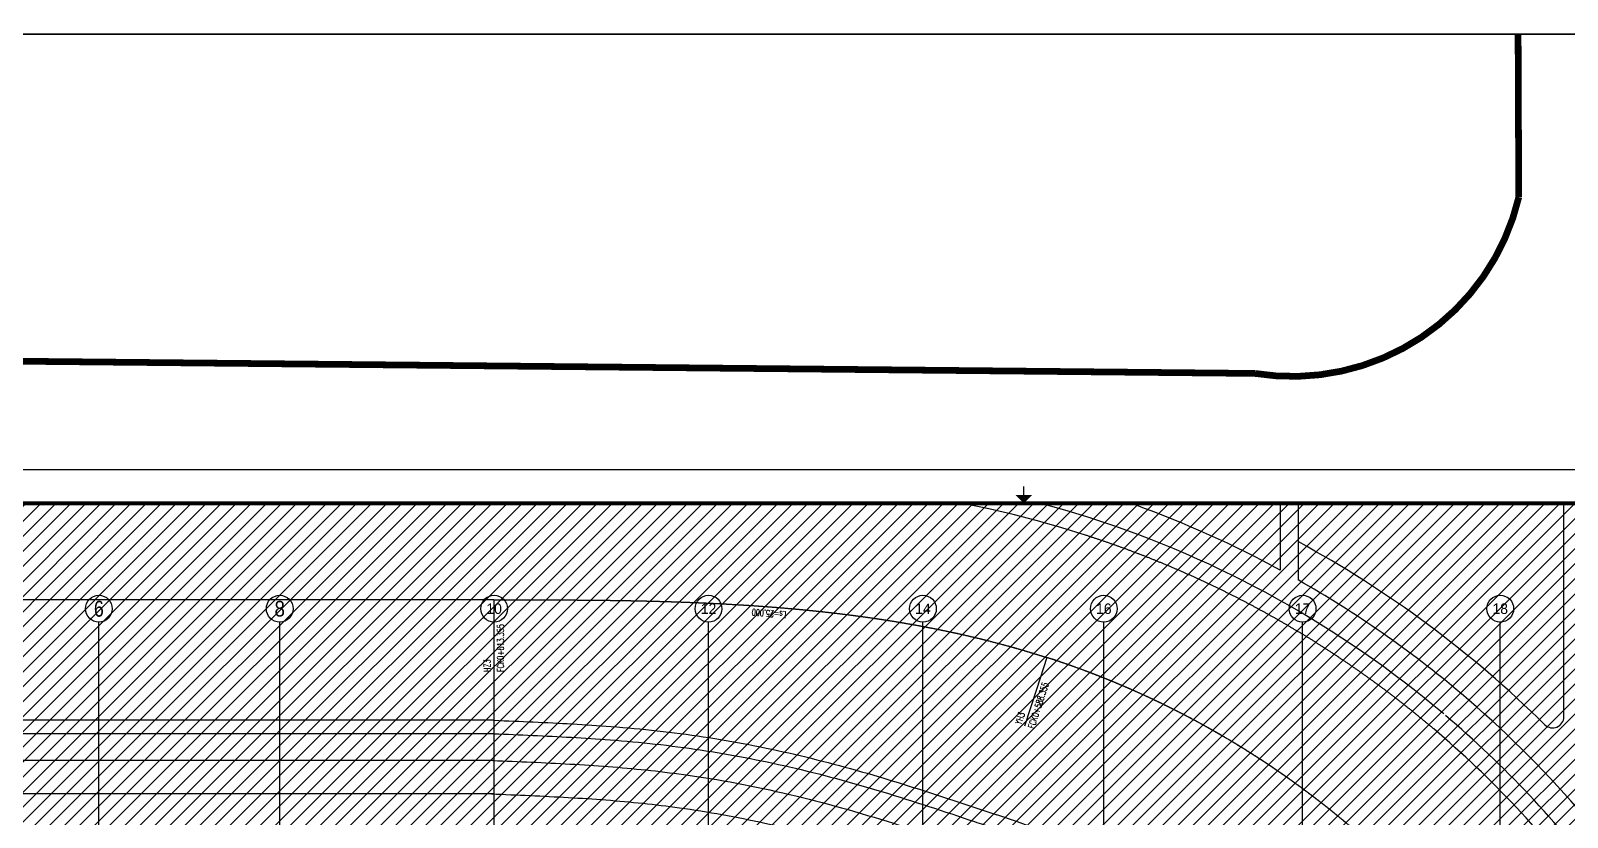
# Model space of a CAD drawing. Extents: x -12047294 to -5625356, y -1456591 to -622873.
# Drawn here: x -5781040 to -5712237, y -658119 to -622873 of the extents above; entities that cross this region are included whole.
import ezdxf
from ezdxf.enums import TextEntityAlignment as Align
from ezdxf.xclip import XClip

# ---------------------------------------------------------------- set-up
doc = ezdxf.new("R2010")
doc.units = 0
doc.header["$LTSCALE"] = 10
doc.header["$MEASUREMENT"] = 0
doc.header["$XCLIPFRAME"] = 2
for name, pattern in [('CENTER', [2, 1.25, -0.25, 0.25, -0.25]), ('CONTINOUS', [0]), ('DASHDOT', [1, 0.5, -0.25, 0, -0.25]), ('DOTE', [2.4200000000000004, 2, -0.2, 0.02, -0.2])]:
    doc.linetypes.add(name, pattern=pattern)
for name, color, linetype in [('A-CENTER-LINE_道路中心线_', 1, 'DOTE'), ('A-DIMAXIS', 3, 'Continuous'), ('A-STRUCTURE_结构线_', 40, 'CONTINOUS'), ('A-TEXTROOM-报建', 210, 'Continuous'), ('AXIS', 3, 'Continuous'), ('AXIS_TEXT', 7, 'Continuous'), ('A用地红线', 10, 'Continuous'), ('DOTE', 9, 'DOTE'), ('JXD', 3, 'Continuous'), ('PS-排水', 140, 'Continuous'), ('共享通道', 4, 'Continuous'), ('图框', 7, 'Continuous'), ('特征点_FC', 2, 'Continuous'), ('设计参数_FC', 2, 'Continuous')]:
    doc.layers.add(name, color=color, linetype=linetype)
doc.styles.add('_TCH_AXIS', font='tjromand.shx', dxfattribs={"bigfont": 'tjhts.shx'})
doc.styles.add('COMPLEX', font='COMPLEX')
doc.styles.add('EICAD', font='simplex.shx', dxfattribs={"width": 0.7070000000000001, "height": 2, "bigfont": 'tjkts.shx'})
doc.styles.add('TKZ1_tjhts.shx', font='tjromant.shx', dxfattribs={"bigfont": 'tjhts.shx'})

# ---------------------------------------------------------------- blocks, each defined once
blk = doc.blocks.new('FDFe23wdwd3234')
at = {"layer": 'A-CENTER-LINE_道路中心线_', "color": 156, "ltscale": 5}
blk.add_line((29591.08391099982, 104999.8465453782), (-37430.16623912938, 104999.8465449796), dxfattribs=at)
at = {"layer": 'A-CENTER-LINE_道路中心线_', "color": 156, "ltscale": 5, "flags": 128}
blk.add_lwpolyline([(29591.08391099982, 104999.8465453782), (29729.9728033971, 104999.8460974418), (29868.86169293337, 104999.8429737189), (30007.75057857298, 104999.8344910615), (30146.63946580701, 104999.8179719024), (30285.52835459076, 104999.7907293686), (30424.41723180376, 104999.7500968822), (30563.30611313693, 104999.6933876821), (30702.1949809324, 104999.6179221966), (30841.08383966796, 104999.5210265391), (30979.97267268412, 104999.4000174426), (31118.86148634367, 104999.2522136443), (31257.75025369786, 104999.0749410265), (31396.63898853771, 104998.8655202412), (31535.52766584419, 104998.6212697946), (31674.41626790725, 104998.3395101079), (31813.30478545837, 104998.017559784), (31952.19319150411, 104997.6527447351), (32091.0814693328, 104997.2423816645), (32229.96960034035, 104996.7837946736), (32368.85755853169, 104996.2743059718), (32507.74530312233, 104995.711233946), (32646.63281000964, 104995.0918933921), (32785.52004200779, 104994.4136193865), (32924.40696021728, 104993.6737229251), (33063.29352293722, 104992.8695260756), (33202.17967269384, 104991.9983508238), (33341.06537609361, 104991.0575174414), (33479.95056829415, 104990.0443459847), (33618.83518992178, 104988.9561658078), (33757.71918734722, 104987.7902840846), (33896.60247713886, 104986.5440318459), (34035.48500921391, 104985.2147329398), (34174.36668082886, 104983.7997015961), (34313.24742620252, 104982.2962615587), (34452.12717117183, 104980.7017383598), (34591.0057889577, 104979.013447883), (34729.88320635819, 104977.2287119725), (34868.75931778364, 104975.3448559218), (35007.63401025348, 104973.3592031249), (35146.50716432744, 104971.2690713652), (35285.37866704725, 104969.0717840516), (35424.24838875049, 104966.7646681242), (35563.11619428359, 104964.3450412624), (35701.98194657825, 104961.8102285289), (35840.84550121986, 104959.157553079), (35979.70669802837, 104956.3843379416), (36118.5653777998, 104953.4879024499), (36257.4213636797, 104950.4655732312), (36396.27451026998, 104947.3146771141), (36535.12460283749, 104944.0325348698), (36673.9714719411, 104940.6164750182), (36812.81491019391, 104937.0638202377), (36951.65471861325, 104933.3718914115), (37090.49067219161, 104929.5380184823), (37229.32256264054, 104925.5595278316), (37368.15015663022, 104921.4337511831), (37506.97320344858, 104917.1579960831), (37645.79146498256, 104912.7296127253), (37784.60468862764, 104908.1459160619), (37923.41261054388, 104903.4042338678), (38062.21494091116, 104898.5019030147), (38201.01141044311, 104893.4362420016), (38339.80172932707, 104888.2045877003), (38478.58558560722, 104882.8042712235), (38617.36266182922, 104877.2326144375), (38756.13264316879, 104871.4869595491), (38894.89520192705, 104865.5646375813), (39033.64998087846, 104859.4629719206), (39172.39664848708, 104853.1793083646), (39311.13482252322, 104846.7109756716), (39449.86413643323, 104840.0553027042), (39588.58420221321, 104833.209640386), (39727.29463024252, 104826.171315568), (39865.99501132034, 104818.9376697563), (40004.68491408042, 104811.5060387351), (40143.36392934433, 104803.8737639957), (40282.03160073422, 104796.0381867089), (40420.68748567067, 104787.9966555037), (40559.33111399226, 104779.7465040409), (40697.96199688873, 104771.2850769111), (40836.57967416757, 104762.6097300448), (40975.18361180089, 104753.7178002992), (41113.7733190637, 104744.6066396558), (41252.34825902991, 104735.2735960656), (41390.90788549744, 104725.7160229483), (41529.45166059397, 104715.9312719353), (41667.9790130835, 104705.9167018034), (41806.48936717772, 104695.6696583577), (41944.98211828433, 104685.1875075274), (42083.45668040775, 104674.4676042818), (42221.91241104714, 104663.507308709), (42360.34869821183, 104652.303984853), (42498.76487440429, 104640.8549981513), (42637.16028876416, 104629.1577104949), (42775.53427094033, 104617.2094984152), (42913.88611553423, 104605.0077215456), (43052.21514191292, 104592.5497655743), (43190.52060393056, 104579.8329953872), (43328.80178214423, 104566.8547945344), (43467.05792105757, 104553.6125333705), (43605.28825956397, 104540.1036043935), (43743.49200977944, 104526.325381408), (43881.66839290969, 104512.2752641761), (44019.81657487713, 104497.9506224566), (44157.93574897758, 104483.3488724553), (44296.02506352028, 104468.4673911952), (44434.08365914784, 104453.3035852485), (44572.11065529845, 104437.8548517548), (44710.1051769238, 104422.1185971671), (44848.06629434786, 104406.0922256657), (44985.99310748837, 104389.773149068), (45123.88465240412, 104373.1587823876), (45261.73998082987, 104356.2465407722), (45399.55812048727, 104339.033841046), (45537.33807120286, 104321.5181164615), (45675.07882919722, 104303.6967835896), (45812.77936094069, 104285.5672828355), (45950.43861906789, 104267.1270471089), (46088.05554786883, 104248.3735110932), (46225.62907115184, 104229.3041278147), (46363.15808600746, 104209.9163316139), (46500.64146624319, 104190.2075862535), (46638.07808197103, 104170.1753388145), (46775.46677457356, 104149.8170565017), (46912.80639374816, 104129.1302047544), (47050.09571792744, 104108.1122503155), (47187.33355507813, 104086.760667535), (47324.51867150329, 104065.0729397335), (47461.64981776289, 104043.0465500899), (47598.72572865894, 104020.6789816641), (47735.74511663429, 103997.967743265), (47872.70667481235, 103974.9103268855), (48009.60908415727, 103951.5042410963), (48146.45097751728, 103927.7469977909), (48283.23101726732, 103903.636116507), (48419.94780192337, 103879.1691199788), (48556.59992166422, 103854.3435327434), (48693.18596095406, 103829.1569014885), (48829.70446730964, 103803.6067633727), (48966.15397061967, 103777.6906628334), (49102.53298956714, 103751.4061571681), (49238.84000854008, 103724.7508145072), (49375.07351190411, 103697.7222030037), (49511.23192754201, 103670.3178959288), (49647.31369717979, 103642.5354740345), (49783.31722725742, 103614.3725326531), (49919.24089280329, 103585.8266668268), (50055.08307231776, 103556.895488339), (50190.84209819698, 103527.5766048604), (50326.51629797928, 103497.8676425838), (50462.10395945422, 103467.766229222), (50597.60336751304, 103437.270003567), (50733.012773728, 103406.3766115778), (50868.33041939698, 103375.083708378), (51003.55449578723, 103343.388959805), (51138.68320893309, 103311.2900355332), (51273.71471292339, 103278.7846233272), (51408.64714705758, 103245.8704071515), (51543.47864398919, 103212.545096817), (51678.2072901111, 103178.8063980886), (51812.83116160146, 103144.6520259105), (51947.34831960314, 103110.0797228687), (52081.75677261315, 103075.087221893), (52216.05453169903, 103039.6722762831), (52350.23958299122, 103003.8326447108), (52484.30987632834, 102967.5661040866), (52618.26336061768, 102930.8704349869), (52752.09793378972, 102893.7434324347), (52885.81148255429, 102856.1829043128), (53019.40186761878, 102818.1866675489), (53152.86693951301, 102779.7525482499), (53286.20450509153, 102740.8783888542), (53419.41235265695, 102701.5620427676), (53552.48825098388, 102661.8013780289), (53685.42994376831, 102621.5942680561), (53818.23515238426, 102580.9386120015), (53950.90155926906, 102539.8323068791), (54083.42684122733, 102498.2732718461), (54215.8086471539, 102456.2594425254), (54348.04460088722, 102413.7887598746)], dxfattribs=at)
at = {"layer": 'A-CENTER-LINE_道路中心线_', "color": 156, "ltscale": 5}
blk.add_arc((42050.50401205383, 64351.07083745532), 40000, 50.0155968246068, 72.09506886914095, dxfattribs=at)
at = {"layer": 'A-STRUCTURE_结构线_', "color": 156}
blk.add_lwpolyline([(29590.09224532358, 98999.84662752645), (-37430.16623912938, 98999.84658469306)], dxfattribs=at)
at = {"layer": 'AXIS', "color": 156, "linetype": 'CENTER', "ltscale": 0.1}
blk.add_line((29591.12204334699, 104999.8784020808), (-60901.96503539568, 104999.8750119437), dxfattribs=at)
blk.add_lwpolyline([(54348.08282270097, 102413.8215419841, -0.0017264138815482), (54083.46506678872, 102498.3060477939, -0.0017071230923876), (53818.27336745524, 102580.9713761178, -0.001687832290581), (53552.52646399104, 102661.8341284883, -0.0016685414756314), (53286.24271514081, 102740.9111293447, -0.0016492506470192), (53019.44007524661, 102818.219396193, -0.0016299598042008), (52752.13614502364, 102893.7761566718, -0.0016106689466075), (52484.34809217416, 102967.5988201913, -0.0015913780736435), (52216.09273007326, 103039.7049785298, -0.0015720871846845), (51947.38651487044, 103110.1124169011, -0.0015527962790759), (51678.24549066089, 103178.8390821037, -0.001533505356131), (51408.68534461968, 103245.9030829114, -0.0015142144151287), (51138.72139666043, 103311.3226992753, -0.0014949234553114), (50868.36860520951, 103375.116360147, -0.0014756324758828), (50597.641551001, 103437.3026451957, -0.001456341476005), (50326.55447919481, 103497.9002740611, -0.0014370504547961), (50055.12125180475, 103556.9281077948, -0.0014177594113266), (49783.35540412179, 103614.4051437755, -0.001398468344617), (49511.27010277472, 103670.3504950148, -0.0013791772536335), (49238.87818816862, 103724.7834089962, -0.0013598861372844), (48966.19214969686, 103777.7232415643, -0.0013405949944163), (48693.22413023374, 103829.1894699302, -0.0013213038238089), (48419.98596884868, 103879.2016800423, -0.0013020126241708), (48146.48915001564, 103927.7795495209, -0.0012827213941336), (47872.74484554492, 103974.9428683561, -0.0012634301322462), (47598.76389720105, 104020.7115147193, -0.0012441388369685), (47324.55683195403, 104065.1054569152, -0.0012248475066641), (47050.13388414495, 104108.1447591227, -0.001205556139593), (46775.50493875704, 104149.8495568749, -0.0011862647339029), (46500.67962198518, 104190.2400725824, -0.0011669732876199), (46225.66723330877, 104229.336603899, -0.0011476817986384), (45950.47677933238, 104267.1595147294, -0.00112839026471), (45675.11698023043, 104303.7292408389, -0.0011090986834305), (45399.5962775778, 104339.0662898836, -0.0010898070522269), (45123.92280082218, 104373.1912189913, -0.0010705153683416), (44848.10445631108, 104406.1246557501, -0.0010512236288156), (44572.14880130998, 104437.8872676906, -0.0010319318304699), (44296.06320838443, 104468.4997967933, -0.0010126399698843), (44019.85472553782, 104497.9830214572, -0.000993348043374), (43743.53015986644, 104526.357768212, -0.0009740560469637), (43467.09606273286, 104553.6449079183, -0.0009547639763578), (43190.55874414555, 104579.865361419, -0.0009354718269076), (42913.92426217906, 104605.0400791173, -0.0009161795935743), (42637.19842760078, 104629.1900539515, -0.0008968872708869), (42360.38683618419, 104652.3363179383, -0.0008775948528944), (42083.49481755308, 104674.4999269959, -0.0008583023331125), (41806.52750351838, 104695.7019707006, -0.0008390097044619), (41529.48980309628, 104715.9635776547, -0.0008197169591981), (41252.38639341108, 104735.3058895063, -0.000800424088832), (40975.22174644284, 104753.7500796583, -0.0007811310840369), (40698.00013778917, 104771.317349643, -0.0007618379345437), (40420.72561856173, 104788.0289159459, -0.0007425446290174), (40143.40206163935, 104803.9060140517, -0.0007232511549156), (39866.03314304911, 104818.9699094188, -0.000703957498323), (39588.62234079652, 104833.2418715623, -0.0006846636437581), (39311.17295368575, 104846.7431926993, -0.0006653695739460001), (39033.68811847083, 104859.4951823098, -0.0006460752695507), (38756.17077245377, 104871.5191594851, -0.0006267807088584), (38478.62371542118, 104882.8364570741, -0.0006074858673996), (38201.04954724573, 104893.4684193623, -0.0005881907174978), (37923.45073862187, 104903.4364026081, -0.0005688952277255), (37645.8295932021, 104912.7617692281, -0.0005495993622465), (37368.18828499877, 104921.4658954334, -0.0005303030800139), (37090.52879977785, 104929.5701541868, -0.0005110063337874), (36812.85303797387, 104937.0959436898, -0.0004917090689188), (36535.16272988728, 104944.0646497686, -0.0004724112218399), (36257.45950573497, 104950.4976796922, -0.0004531127181649), (35979.74482508563, 104956.4164301869, -0.0004338134702864), (35702.02008034103, 104961.8423141283, -0.0004145133743006), (35424.28652232698, 104966.7967433152, -0.0003952123060326), (35146.54529774003, 104971.3011361626, -0.0003759101158387), (34868.79745057038, 104975.3769121547, -0.000356606621723), (34591.04391516559, 104979.0454881121, -0.0003373016000935), (34313.28555919789, 104982.3282951382, -0.0003179947731578), (34035.52313422971, 104985.2467560549, -0.000298685791439), (33757.75731228106, 104987.8222967949, -0.0002793742090564), (33479.98869360797, 104990.0763464463, -0.0002600594480209), (33202.21779888681, 104992.0303371851, -0.0002407407453915), (32924.44508588128, 104993.7057007221, -0.0002214170728615), (32646.67094205879, 104995.1238663909, -0.0002020870103936), (32368.89568362199, 104996.3062648144, -0.0001827485400461), (32091.11960176938, 104997.274332006, -0.0001633986942647), (31813.34291047417, 104998.0494978209, -0.0001440329228067), (31535.56579132192, 104998.6531955791, -0.0001246438752894), (31257.7883934509, 104999.1068620574, -0.0001052188556071), (30980.01079813205, 104999.4319224176, -8.57338822402e-05), (30702.23311327957, 104999.6498205182, -6.6137566234e-05), (30424.45536462777, 104999.7819829476, -4.62962963294e-05), (30146.67759124003, 104999.8498456557, -2.57201646147e-05), (29868.89981788211, 104999.8748389226, -1.3888389e-09), (29591.12204334699, 104999.8784020808)], format="xyb", dxfattribs=at)
blk.add_arc((42050.54366743378, 64351.10315899223), 40000, 17.90493341326788, 72.09507111346738, dxfattribs=at)
at = {"layer": 'JXD', "color": 156}
for points in [[(71675.99572693372, 99213.62014464707, 0.0984833411350051), (56080.97561800294, 107896.5906383064), (55027.05798249505, 108222.7979946402), (53934.96157271229, 108532.3074348685), (52841.60151435249, 108815.1790921618), (51747.87930708937, 109072.6131770951), (50654.61492488347, 109305.824671824), (49562.55053613894, 109516.0390207921), (48472.35436317883, 109704.4882276994), (47384.62454868667, 109872.4073226419), (46299.89320915006, 110021.0312340525), (45218.63039905392, 110151.5919763897), (44141.24820910953, 110265.3162033972), (43068.10475714319, 110363.4230251503), (41999.5082291346, 110447.1221493003), (40935.72091111354, 110517.6122720991), (39876.96308319085, 110576.0796977994), (38823.41697513127, 110623.6972083566), (37775.23058873974, 110661.6231134426), (36732.5214813482, 110691.0004815278), (35695.38048974984, 110712.956540775), (34663.8753209915, 110728.6021991376), (33638.05413184129, 110739.031699535), (32617.94901542924, 110745.3223908436), (31603.57936031185, 110748.5345349763), (30598.70513664, 110749.7068488826, 0.0002500000102984), (30591.20513722859, 110749.711850923), (29592.08016480319, 110749.8783328761), (-10750.68238841928, 110749.8768505496, -0.0012077347592118)], [(71675.99593463354, 99213.61752862668, 0.0984833411350051), (56080.97614776715, 107896.5886076493), (55027.05852528289, 108222.7960023354), (53934.96212674212, 108532.3054835514), (52841.60207942035, 108815.1771821265), (51747.87988104299, 109072.6113068103), (50654.61550717987, 109305.822842425), (49562.55113098677, 109516.0372340414), (48472.35495865811, 109704.4864801517), (47384.62515262142, 109872.4056158662), (46299.89381640403, 110021.0295666055), (45218.63101813756, 110151.5903521157), (44141.24883216061, 110265.3146190676), (43068.10538090486, 110363.421481421), (41999.50885948259, 110447.1206470022), (40935.72153811248, 110517.6108068898), (39876.96371173207, 110576.0782714039), (38823.41760448832, 110623.6958218778), (37775.23122062348, 110661.6217668215), (36732.52211948671, 110690.9991758128), (35695.38112404756, 110712.9552725472), (34663.87595231459, 110728.6009672805), (33638.05476881191, 110739.0305086281), (32617.94965459127, 110745.3212365615), (31603.57999332622, 110748.5334178726), (30598.70576986112, 110749.7057716809, 0.0002500000102984), (30591.20576956309, 110749.7107716789), (29592.08079672977, 110749.8772925008), (-10750.68174841441, 110749.8773220703, -0.0012077347592118)]]:
    blk.add_lwpolyline(points, format="xyb", dxfattribs=at)
for centre, start, end in [((42050.54366743378, 64351.10315899223), 36.8520852272361, 49.64279883188296), ((42050.54256083816, 64351.10165150557), 36.85208264457012, 49.6427963141524)]:
    blk.add_arc(centre, 45750.00000967643, start, end, dxfattribs=at)
at = {"layer": 'PS-排水', "color": 156}
for points in [[(29590.13079657871, 99599.87744531641), (-95652.01980284977, 99599.87736507876)], [(29590.13057950698, 99599.87848640652), (-60901.96503539568, 99599.87503705407)]]:
    blk.add_lwpolyline(points, dxfattribs=at)
for points in [[(73061.27619117312, 74405.67763107689, 0.2404093121307564), (52105.11580847017, 95361.83644234807, 0.2404093121307564)], [(73061.27546958532, 74405.6749622703, 0.2404093121307564), (52105.1158714937, 95361.8345603044, 0.2404093121307564)]]:
    blk.add_lwpolyline(points, format="xyb", dxfattribs=at)
for points in [[(29612.49687273614, 99599.42352282676), (30191.78429826908, 99575.84674082373), (30771.7972037252, 99552.24187272461), (32513.36877793633, 99474.44577583343), (33676.46149765514, 99413.29053730193), (36215.82874097489, 99218.92684207158), (37593.87983445637, 99070.84140871883), (40333.39191206358, 98654.61794954212), (41694.49668378942, 98391.96977652283), (44394.52916122786, 97766.74069311144), (45728.41154455952, 97402.50766466232), (48753.75545245223, 96490.49491548957), (50434.70212456398, 95924.25045632244), (52110.97307746671, 95359.9009809983)], [(29612.49709623587, 99599.42248318996), (30191.78451764584, 99575.84567881886), (30771.79742688406, 99552.2407897932), (32513.3689930467, 99474.44462813807), (33676.46171363071, 99413.2893449876), (36215.82895073015, 99218.92555449624), (37593.88003212587, 99070.84006903623), (40333.39209090173, 98654.61650659352), (41694.49685733206, 98391.96828324), (44394.52931163646, 97766.73909993564), (45728.41168243996, 97402.5060195399), (48753.75555328652, 96490.49315601401), (50434.70220356061, 95924.24863609252), (52110.97314014751, 95359.8990979062)]]:
    blk.add_open_spline(points, degree=3, knots=[0, 0, 0, 0, 1.737497554269886, 1.737497554269886, 5.212492662809661, 5.212492662809661, 9.32235469258642, 9.32235469258642, 13.43221672236318, 13.43221672236318, 17.54207875213994, 17.54207875213994, 22.84550858155901, 22.84550858155901, 22.84550858155901, 22.84550858155901], dxfattribs=at)
at = {"layer": '共享通道', "color": 156}
for p, q in [((65599.15147945844, 114799.7730561797), (65599.15181754343, 105890.5489194845)), ((65599.15226966701, 114799.7706678996), (65599.15226973966, 105890.5465295645)), ((58349.23742884956, 109233.3388597746), (58349.2369064074, 113999.7728710663)), ((58349.23800728098, 109233.3367422852), (58349.2376647871, 113999.7707542805)), ((64799.15151029639, 113999.7730353516), (64799.15179322474, 106333.9964339104)), ((64799.15226966329, 113999.7706774208), (64799.15226973593, 106333.9940758231)), ((77499.31805731168, 99757.96223500044), (77499.31768186949, 109602.3466402036)), ((77499.31828073319, 99757.95940075279), (77499.31828252226, 109602.343807155))]:
    blk.add_line(p, q, dxfattribs=at)
for points in [[(56328.41802965662, 108657.4470015359), (55254.43029232137, 108989.866429687), (54144.24542847834, 109304.5022971597), (53033.45840191656, 109591.8826216985), (51922.99306456558, 109853.2576027182), (50813.68898271583, 110089.890632261), (49706.30533954316, 110303.0538279381), (48601.52502033672, 110494.024018724), (47499.95875248871, 110664.0791290481), (46402.14930049887, 110814.4949296755), (45308.57566822134, 110946.5421883431), (44219.65736533514, 111061.4841206488), (43135.7585986387, 111160.574193832), (42057.1924727764, 111245.05419891), (40984.22518605552, 111316.1526170042), (39917.08005793206, 111375.0832101856), (38855.94163187407, 111423.0438700435), (37800.95965786837, 111461.2156578493), (36752.25290712529, 111490.7620062423), (35709.91305286252, 111512.828123149), (34674.00837941281, 111528.5405109715), (33644.58737947606, 111539.0066144359), (32621.68230927549, 111545.3145699543), (31605.31265756302, 111548.5330449534), (30599.63843251578, 111549.7062957254, 0.0002500000099627), (30591.33843435161, 111549.7118275505), (29592.21346144937, 111549.8783113477)], [(56328.4185881298, 108657.4449602356), (55254.4308645986, 108989.8644299553), (54144.24600726739, 109304.5003354652), (53033.45898976363, 109591.8807013202), (51922.99366977624, 109853.2557269516), (50813.68959642201, 110089.8887981437), (49706.30595924238, 110303.052035264), (48601.52564689144, 110494.0222682142), (47499.95938645862, 110664.0774173373), (46402.14993690699, 110814.4932595913), (45308.57631208561, 110946.5405580974), (44219.65801252611, 111061.4825322463), (43135.75924772397, 111160.5726462565), (42057.19313046802, 111245.0526929514), (40984.22583900764, 111316.1511488159), (39917.08071415871, 111375.0817825801), (38855.94230025448, 111423.0424856485), (37800.96032194979, 111461.2143118046), (36752.25357233547, 111490.7606992382), (35709.91372319497, 111512.8268548269), (34674.00904619228, 111528.5392804923), (33644.58804248274, 111539.0054212692), (32621.6829785211, 111545.3134157741), (31605.31332615484, 111548.5319304261), (30599.63910297212, 111549.7052175505, 0.0002500000099627), (30591.33910310175, 111549.7107508979), (29592.21413003467, 111549.8772716981)]]:
    blk.add_lwpolyline(points, format="xyb", dxfattribs=at)
for points in [[(29590.13059662096, 98999.87848367218), (-30500.84774875827, 98999.87619508477)], [(29590.13079697173, 98999.87744532502), (-30500.84755089972, 98999.87740682787)], [(29589.93064712547, 97799.87850296916), (1796.446845402941, 97799.87743821416)], [(29589.9307969911, 97799.87746198803), (1796.447001305409, 97799.8774405876)], [(29589.93079815526, 96299.87746198803), (1796.44694512058, 96299.87744058762)]]:
    blk.add_lwpolyline(points, dxfattribs=at)
for centre, radius, start, end in [((42050.54366743378, 64351.10315899223), 47749.99999999734, 61.54876339665413, 70.04183648085836), ((42050.54256083816, 64351.10165151302), 47749.99999999734, 61.54876151644245, 70.0418348920718), ((42050.54366743378, 64351.10315899223), 46549.99999999734, 49.76301430131361, 72.15495458673165), ((42050.54256083816, 64351.10165151302), 46549.99999999734, 49.76301234642805, 72.15495301734204), ((42050.54366743378, 64351.10315899223), 49249.99999999526, 45.37304666917029, 61.43572504336841), ((42050.54256083816, 64351.10165150557), 49249.99999999529, 45.37304433921834, 61.43572303754035), ((42050.54366743378, 64351.10315899223), 47749.99999999734, 49.76301430131361, 60.45120745145482), ((42050.54256083816, 64351.10165151302), 47749.99999999734, 49.76301234642805, 60.45120561147236), ((42050.54366743378, 64351.10315899223), 47749.99999999526, 40.9383538395036, 49.76301430131361), ((42050.54256083816, 64351.10165150557), 47749.9999999953, 40.93835203735094, 49.76301234642805), ((42050.54366743378, 64351.10315899223), 46550.0000000013, 36.8520852272361, 49.64279883188296), ((42050.54256083816, 64351.10165150557), 46550.00000000129, 36.85208264457012, 49.6427963141524), ((76999.31806184165, 99757.96221724572), 500, 225.3730466691703, 2.1344341156e-06), ((76999.31828073319, 99757.95940084755), 500, 225.3730443392183, 0)]:
    blk.add_arc(centre, radius, start, end, dxfattribs=at)
for points, knots in [([(29588.09729979746, 98999.91984519036), (30167.50141473673, 98976.33831321124), (30746.83952736668, 98952.75933514957), (32484.00856939517, 98875.15711718473), (33640.99391049705, 98814.26700915817), (36145.37926281803, 98622.54451663094), (37491.76614930294, 98478.31855563867), (40171.24805618636, 98073.4835660872), (41504.03287832998, 97817.84971853392), (44230.92473505251, 97191.09814422623), (45621.47547147237, 96810.44731793227), (48379.51751815341, 95974.04358502897), (49748.41702633909, 95520.73118943024), (51383.83165508322, 94971.61599668906), (51651.67433880828, 94881.44151233557), (51919.5298553016, 94791.2627024767)], [0, 0, 0, 0, 1.737847834258229, 1.737847834258229, 5.213543502774691, 5.213543502774691, 9.279857260290694, 9.279857260290694, 13.3461710178067, 13.3461710178067, 17.67211564640903, 17.67211564640903, 21.99806027501135, 21.99806027501135, 22.84550858155901, 22.84550858155901, 22.84550858155901, 22.84550858155901]), ([(29588.09749700129, 98999.91880551328), (30167.50161256176, 98976.3372517298), (30746.83972342871, 98952.75825310266), (32484.00876648724, 98875.1559700775), (33640.99409934226, 98814.26581847854), (36145.37944930885, 98622.54323134944), (37491.76632891875, 98478.31722015492), (40171.24821713752, 98073.48213026648), (41504.03302807081, 97817.84823258547), (44230.92486573568, 97191.096556291), (45621.47558835055, 96810.4456791752), (48379.51760207488, 95974.04184038518), (49748.41709913313, 95520.7293952862), (51383.83169957808, 94971.61414087517), (51651.67438117602, 94881.43964662404), (51919.52989600599, 94791.26082600655)], [0, 0, 0, 0, 1.737847834258229, 1.737847834258229, 5.213543502774691, 5.213543502774691, 9.279857260290694, 9.279857260290694, 13.3461710178067, 13.3461710178067, 17.67211564640903, 17.67211564640903, 21.99806027501135, 21.99806027501135, 22.84550858155901, 22.84550858155901, 22.84550858155901, 22.84550858155901]), ([(29539.29814651422, 97800.9124880177), (30119.04493208043, 97777.31700726274), (30697.14074627123, 97753.7854341236), (32425.81535931491, 97676.55454383836), (33572.41486886703, 97616.05821175547), (35840.67997418158, 97442.30691724316), (36968.21674779616, 97326.34676216963), (39674.69931878708, 96951.07817991496), (41258.05595267378, 96651.03862512157), (44386.40904096327, 95914.65224601747), (45936.37298758142, 95472.6087413174), (48833.35671943241, 94564.00400953786), (50180.90501865558, 94110.42204942973), (51536.64341144823, 93653.9861435932)], [0, 0, 0, 0, 1.738876187018527, 1.738876187018527, 5.21662856105558, 5.21662856105558, 8.694380935092635, 8.694380935092635, 13.62528431311218, 13.62528431311218, 18.55618769113173, 18.55618769113173, 22.84550858155901, 22.84550858155901, 22.84550858155901, 22.84550858155901]), ([(29539.29829851631, 97800.91145014529), (30119.0450894013, 97777.315949579), (30697.14089926332, 97753.7843531298), (32425.8155044904, 97676.55339755023), (33572.41501217708, 97616.05702206539), (35840.68011211138, 97442.30564237105), (36968.21688237321, 97326.34544622105), (39674.69943689741, 96951.076763127), (41258.05606295262, 96651.03714930754), (44386.40912444238, 95914.650653054), (45936.37305453978, 95472.6070899358), (48833.35674613341, 94564.0022473852), (50180.90503030829, 94110.4202380574), (51536.64340773968, 93653.98428218206)], [0, 0, 0, 0, 1.738876187018527, 1.738876187018527, 5.21662856105558, 5.21662856105558, 8.694380935092635, 8.694380935092635, 13.62528431311218, 13.62528431311218, 18.55618769113173, 18.55618769113173, 22.84550858155901, 22.84550858155901, 22.84550858155901, 22.84550858155901]), ([(29478.29930041451, 96302.15225594096), (30059.16623642668, 96278.51116583937), (30636.4386704322, 96255.00900890773), (32356.37711254321, 96178.14146143594), (33491.30926629993, 96118.04357830783), (35712.02300967276, 95947.59696125565), (36810.66069160682, 95834.21575871923), (39174.67163358629, 95505.61168798758), (40451.92754553351, 95274.2591831009), (42880.35640459134, 94740.28890689976), (44030.57234614528, 94443.92458903324), (46340.70165412687, 93780.98241672524), (47498.21083752158, 93414.94199705079), (49458.96993812732, 92770.6975516174), (50255.37210198957, 92502.6209340666), (51058.03529740218, 92232.38860242767)], [0, 0, 0, 0, 1.74225293206047, 1.74225293206047, 5.226758796181413, 5.226758796181413, 8.711264660302355, 8.711264660302355, 12.80682579001002, 12.80682579001002, 16.55636687243877, 16.55636687243877, 20.30590795486751, 20.30590795486751, 22.84550858155901, 22.84550858155901, 22.84550858155901, 22.84550858155901])]:
    blk.add_open_spline(points, degree=3, knots=knots, dxfattribs=at)
at = {"layer": '特征点_FC', "color": 156, "linetype": 'Continuous'}
for points in [[(29591.07066710852, 104999.8567990535), (29591.07065494917, 103499.8567990535), (29591.07064089738, 101765.1817990527)], [(54348.03132667206, 102413.7988091842), (53886.87354323081, 100986.4468908482), (53353.56762456707, 99335.7857648884)]]:
    blk.add_lwpolyline(points, dxfattribs=at)
at = {"layer": '特征点_FC', "color": 156, "style": 'EICAD', "width": 0.7070000000000001}
for s, rotation, p in [('FCK0+613.355', 89.99999953554713, (30041.07064089738, 101765.1817954075)), ('HZ3', 89.99999953554713, (29441.07064089738, 101765.181800269)), ('FCK0+588.355', 72.09506843771311, (53781.77320007793, 99197.43842985712)), ('YH3', 72.09506843771311, (53210.83243273757, 99381.90154323213))]:
    blk.add_text(s, height=300, rotation=rotation, dxfattribs=at).set_placement(p)
at = {"layer": '设计参数_FC', "color": 156, "style": 'EICAD', "width": 0.7070000000000001}
blk.add_text('Ls=25.000', height=300, rotation=175.5237667611927, dxfattribs=at).set_placement((42687.21600842289, 104476.7528820247))
blk = doc.blocks.new('2015建筑类图框_A0')
at = {"const_width": 1.199999999999999}
blk.add_lwpolyline([(24.99999999999943, 831), (1178.999999999999, 830.9999999999995), (1178.999999999999, 9.999999999999543), (25, 10), (24.99999999999943, 831)], close=True, dxfattribs=at)
at = {"layer": '图框'}
for p, q in [((1188.999999999999, 840.9999999999994), (3.411e-13, 841)), ((594.4999999999992, 833.445765037919), (594.4999999999992, 835.9457650379553))]:
    blk.add_line(p, q, dxfattribs=at)
blk.add_solid([(592.0000000000356, 833.445765037919), (597.0000000000538, 833.445765037919), (594.4999999999992, 830.9457650379553)], dxfattribs=at)
at = {"style": 'TKZ1_tjhts.shx', "flags": 1}
for tag, p in [('CLIENT', (1138.999999998658, 392.8777875454475)), ('PROJETNAME', (1138.999999998659, 295.7170680904646)), ('SHEETTITLE', (1138.999999998659, 138.3064890712576))]:
    blk.add_attdef(tag, text='', height=5, dxfattribs=at).set_placement(p, align=Align.MIDDLE_CENTER)
at = {"style": 'TKZ1_tjhts.shx'}
for tag, height, p in [('SUB-PROJECT', 3.6, (1148.999999998994, 282.000002223841)), ('SPRONO', 3, (1168.852846214811, 271.4638001611211)), ('DISLIN', 3.6, (1129.113861318944, 125.0165517710425)), ('STAGE', 3.6, (1168.846431443478, 124.5911853885745)), ('SHENO', 3, (1128.971955013341, 114.0987443765084)), ('REV', 3, (1168.42072034003, 115.0912753739271))]:
    blk.add_attdef(tag, text='', height=height, dxfattribs=at).set_placement(p, align=Align.MIDDLE_CENTER)
at = {"style": 'TKZ1_tjhts.shx', "width": 0.6}
blk.add_attdef('PRONO', text='', height=3, dxfattribs=at).set_placement((1129.120276090275, 271.7709236738551), align=Align.MIDDLE_CENTER)
blk = doc.blocks.new('*U174')
at = {"layer": '图框'}
blk.add_blockref('2015建筑类图框_A0', (0, 0), dxfattribs=at)
blk = doc.blocks.new('_AXISO')
blk.add_circle((0, 0), 0.5)
at = {"layer": 'AXIS_TEXT', "style": 'COMPLEX', "width": 1.041666666666666}
blk.add_attdef('A', text='', height=0.56, dxfattribs=at).set_placement((-0.25, -0.28), (0.25, -0.28), align=Align.FIT)

msp = doc.modelspace()

# ---------------------------------------------------------------- hatches: boundary and pattern name
at = {"layer": 'A-TEXTROOM-报建'}
h = msp.add_hatch(dxfattribs=at)
h.set_pattern_fill('ANSI31', color=156, scale=300)
h.set_pattern_definition([(45, (6459.619394076987, 6.519258000000002e-09), (-336.7596045400932, 336.7596045400933), [])])
edge = h.paths.add_edge_path(flags=16)
edge.add_arc((-5789890.132327908, -733372.8536264246), 19800.26091907911, 180.000016833296, 210.3318238795437)
edge.add_line((-5806980.038232072, -743372.1260324741), (-5798690.907261609, -743374.9611157838))
edge.add_arc((-5798679.070719592, -768353.958319008), 24979.00000765464, 71.82958844638591, 90.02715016320337, ccw=False)
edge.add_arc((-5798679.070721, -768353.9583170724), 24979.00000625385, 46.40636196379961, 71.82958844193843, ccw=False)
edge.add_arc((-5761511.422679141, -729209.4340286279), 29000.00000031417, 226.5507286022982, 235.7234438162405)
edge.add_line((-5777843.874263518, -753172.9693534138), (-5734626.487033113, -753172.359811897))
edge.add_line((-5734626.487033113, -753172.359811897), (-5734626.636527522, -742572.9868038807))
edge.add_line((-5734626.636527522, -742572.9868038807), (-5724090.313392124, -742573.2344917456))
edge.add_line((-5724090.313392124, -742573.2344917456), (-5724090.313392124, -706872.9591507564))
edge.add_line((-5724090.313392124, -706872.9591507564), (-5715090.371727741, -706872.9591508756))
edge.add_line((-5715090.371727741, -706872.9591508756), (-5715090.371727741, -697848.8849369201))
edge.add_arc((-5806750.55763579, -701974.8211650274), 91753.00011692576, 2.577337801971878, 4.963321135910387)
edge.add_arc((-5757072.824562837, -697881.7616733047), 41907.99999741253, 5.264520637321024, 17.98610178371848)
edge.add_arc((-5817479.256922604, -718426.1172133742), 105710.0000022338, 18.46725138437174, 21.43718532617446)
edge.add_arc((-5747881.983786687, -689052.1980597104), 30251.99999639568, 17.8262185800344, 40.55904766200953)
edge.add_arc((-5746701.096957909, -686704.3251357946), 27846.71451721909, 38.46829706095653, 72.8207540943742)
edge.add_arc((-5793741.701094583, -821555.8156701587), 170652.4493144849, 71.10420003610355, 72.75697790007004)
edge.add_line((-5743156.003848745, -658573.1610986205), (-5782091.305972605, -658573.1610986205))
edge.add_line((-5782091.305972605, -658573.1610986205), (-5782091.305972605, -664172.8504494192))
edge.add_line((-5782091.305972605, -664172.8504494192), (-5804290.405290081, -664172.8502521688))
edge.add_line((-5804290.405290081, -664172.8502521688), (-5804290.407255813, -680572.7724047886))
edge.add_line((-5804290.407255813, -680572.7724047886), (-5809690.40989393, -680572.771757445))
edge.add_line((-5809690.40989393, -680572.771757445), (-5809690.393246985, -733372.8594436708))
h.paths.add_polyline_path([(-5821993.283692228, -644043.684593948), (-5678940.272968142, -644043.684593948), (-5678940.272968142, -767193.6845939481), (-5821993.283692228, -767193.6845939481)])

# ---------------------------------------------------------------- linework, layer by layer
at = {"layer": 'A-DIMAXIS'}
for p, q in [((-5777989.659221234, -655372.8060850846), (-5777989.659221233, -649372.8060850846)), ((-5769889.659221226, -655372.8060850857), (-5769889.659221225, -649372.8060850855)), ((-5760289.659221227, -655372.8060850871), (-5760289.659221225, -649372.806085087)), ((-5750689.659221227, -655372.8060850883), (-5750689.659221226, -649372.8060850884)), ((-5741089.659221227, -655372.8060850899), (-5741089.659221227, -649372.80608509)), ((-5732989.659221233, -655372.8060850911), (-5732989.659221231, -649372.8060850911)), ((-5724089.659221219, -655372.8060850922), (-5724089.659221219, -649372.8060850924)), ((-5715239.659221368, -655372.8060850936), (-5715239.659221368, -649372.8060850936))]:
    msp.add_line(p, q, dxfattribs=at)
at = {"layer": 'A-TEXTROOM-报建', "color": 156, "elevation": -200}
msp.add_lwpolyline([(-5821993.283692228, -644043.684593948), (-5678940.272968142, -644043.684593948), (-5678940.272968142, -767193.6845939481), (-5821993.283692228, -767193.6845939481)], close=True, dxfattribs=at)
at = {"layer": 'A用地红线', "color": 14, "linetype": 'DASHDOT', "ltscale": 3, "const_width": 300, "elevation": -100}
msp.add_lwpolyline([(-5810224.951308214, -623023.4559336051), (-5810199.333748699, -629487.6865308593, 0.3336250035309524), (-5804400.428986463, -637146.7816183114, 0.073943244097544), (-5802070.846436753, -637480.1659971732), (-5726225.717750036, -638230.4717551726, 0.3930559346011477), (-5714409.928313712, -630343.2720706332), (-5714439.01705174, -623023.4559336054)], format="xyb", dxfattribs=at)
at = {"layer": 'Defpoints', "color": 251, "elevation": -100}
for points in [[(-5866043, -793223.4559336038), (-5625356.131313139, -793223.4559336038), (-5625356.131313139, -623023.4559336093), (-5866043, -623023.4559336089)], [(-5849440.272968123, -623023.4559336054), (-5678940.272968134, -623023.4559336054), (-5678940.272968134, -793223.4559335998), (-5849440.272968123, -793223.4559335998)]]:
    msp.add_lwpolyline(points, close=True, dxfattribs=at)
at = {"layer": 'DOTE', "linetype": 'DOTE'}
for p, q in [((-5777989.659221238, -756448.5585566969), (-5777989.659221233, -655372.8060850928)), ((-5769889.659221246, -756448.558556697), (-5769889.659221225, -655372.8060850857)), ((-5760289.659221245, -756448.558556697), (-5760289.659221224, -655372.8060850857)), ((-5750689.659221245, -756448.5585566969), (-5750689.659221225, -655372.8060850857)), ((-5741089.659221245, -756448.5585566969), (-5741089.659221225, -655372.8060850857)), ((-5732989.659221238, -756448.5585566969), (-5732989.65922123, -655372.8060850966))]:
    msp.add_line(p, q, dxfattribs=at)
at = {"layer": 'DOTE'}
for p, q in [((-5724089.65922125, -756373.5584243382), (-5724089.659221229, -655372.8059527382)), ((-5715239.659221402, -756373.5585566944), (-5715239.659221379, -655372.8060850976))]:
    msp.add_line(p, q, dxfattribs=at)

# ---------------------------------------------------------------- block references
ref = msp.add_blockref('FDFe23wdwd3234', (-5789889.656566023, -753373.4191510241, -100))
XClip(ref).set_block_clipping_path([(-32103.6271261964, -13820.265442928998), (110949.38359788712, 109329.73455707124)])
at = {"layer": 'A-DIMAXIS'}
ref = msp.add_blockref('_AXISO', (-5777989.659221233, -648772.8060850843), dxfattribs=dict(at, xscale=1200, yscale=1200, zscale=1200))
ref.add_attrib('A', '6', dxfattribs={"height": 714.2227232178038, "style": '_TCH_AXIS'}).set_placement((-5778210.728159373, -649129.9174466934), (-5777768.590283094, -649129.9174466934), align=Align.FIT)
ref = msp.add_blockref('_AXISO', (-5769889.659221225, -648772.8060850857), dxfattribs=dict(at, xscale=1200, yscale=1200, zscale=1200))
ref.add_attrib('A', '8', dxfattribs={"height": 698.9222472437887, "style": '_TCH_AXIS'}).set_placement((-5770122.63330364, -649122.2672087075), (-5769656.685138809, -649122.2672087075), align=Align.FIT)
ref = msp.add_blockref('_AXISO', (-5760289.659221225, -648772.8060850869), dxfattribs=dict(at, xscale=1200, yscale=1200, zscale=1200))
ref.add_attrib('A', '10', dxfattribs={"height": 471.1124419423926, "style": '_TCH_AXIS', "width": 1.033333333332155}).set_placement((-5760637.38507123, -649008.3623060582), (-5759941.93337122, -649008.3623060582), align=Align.FIT)
ref = msp.add_blockref('_AXISO', (-5750689.659221226, -648772.8060850884), dxfattribs=dict(at, xscale=1200, yscale=1200, zscale=1200))
ref.add_attrib('A', '12', dxfattribs={"height": 471.1124419423926, "style": '_TCH_AXIS', "width": 1.033333333332154}).set_placement((-5751037.385071231, -649008.3623060596), (-5750341.933371223, -649008.3623060596), align=Align.FIT)
ref = msp.add_blockref('_AXISO', (-5741089.659221227, -648772.80608509), dxfattribs=dict(at, xscale=1200, yscale=1200, zscale=1200))
ref.add_attrib('A', '14', dxfattribs={"height": 460.8714108489307, "style": '_TCH_AXIS', "width": 1.032258064515849}).set_placement((-5741440.799343778, -649003.2417905146), (-5740738.519098674, -649003.2417905146), align=Align.FIT)
ref = msp.add_blockref('_AXISO', (-5732989.659221231, -648772.8060850911), dxfattribs=dict(at, xscale=1200, yscale=1200, zscale=1200))
ref.add_attrib('A', '16', dxfattribs={"height": 471.1124419423926, "style": '_TCH_AXIS', "width": 1.06896551724016}).set_placement((-5733337.385071235, -649008.3623060622), (-5732641.933371225, -649008.3623060622), align=Align.FIT)
ref = msp.add_blockref('_AXISO', (-5724089.659221219, -648772.8060850924), dxfattribs=dict(at, xscale=1200, yscale=1200, zscale=1200))
ref.add_attrib('A', '17', dxfattribs={"height": 471.1124419423926, "style": '_TCH_AXIS', "width": 1.033333333332155}).set_placement((-5724437.385071223, -649008.3623060636), (-5723741.933371212, -649008.3623060636), align=Align.FIT)
ref = msp.add_blockref('_AXISO', (-5715239.659221368, -648772.8060850936), dxfattribs=dict(at, xscale=1200, yscale=1200, zscale=1200))
ref.add_attrib('A', '18', dxfattribs={"height": 471.1124419423926, "style": '_TCH_AXIS', "width": 1.033333333332155}).set_placement((-5715587.385071373, -649008.3623060648), (-5714891.933371362, -649008.3623060648), align=Align.FIT)
at = {"layer": '图框', "xscale": 150, "yscale": 150, "zscale": 150}
msp.add_blockref('*U174', (-5825743.283692228, -768693.6845939562, -200), dxfattribs=at)

doc.saveas('drawing.dxf')
